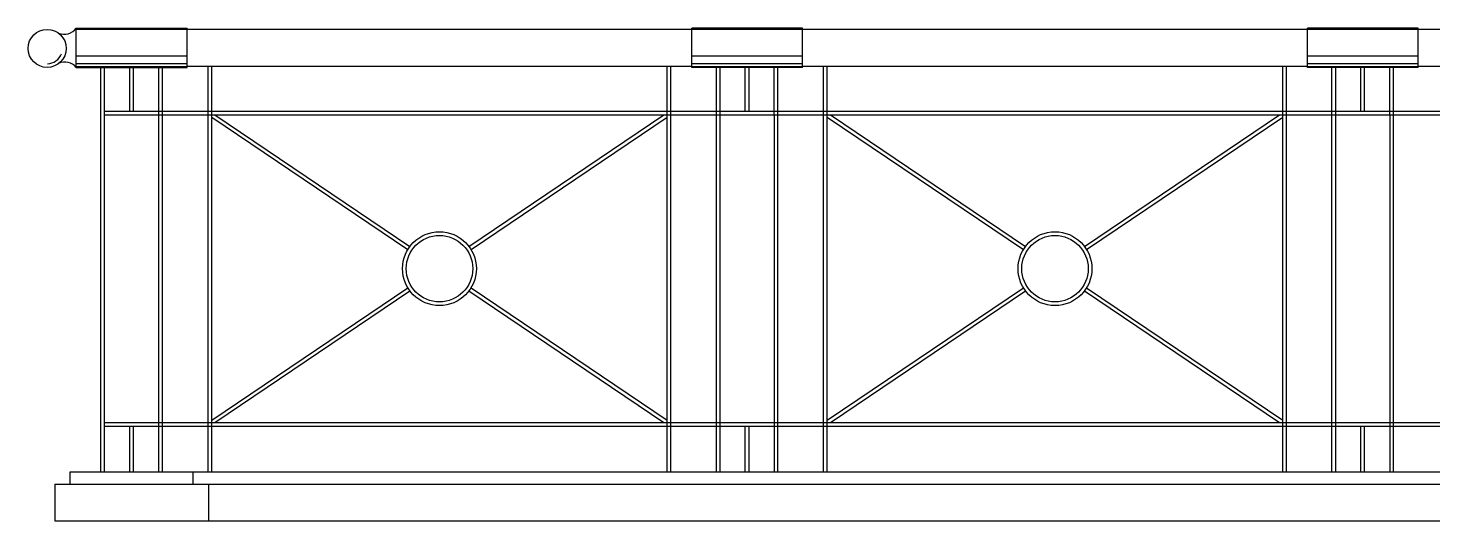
# Model space of a CAD drawing. Header units: millimetres. Extents: x 2621 to 26934, y 11979 to 27988.
# Drawn here: x 2782 to 4493, y 19878 to 20479 of the extents above; entities that cross this region are included whole.
import ezdxf

# ---------------------------------------------------------------- set-up
doc = ezdxf.new("R2010")
doc.units = ezdxf.units.MM

# ---------------------------------------------------------------- blocks, each defined once
blk = doc.blocks.new('A$C579C1FF5')
for p, q in [((58.7, 690.6), (193.7, 690.6)), ((58.7, 642.6), (58.7, 690.6)), ((58.7, 689.4), (193.7, 689.4)), ((193.7, 642.6), (193.7, 690.6)), ((193.7, 689.1), (808.7, 689.1)), ((943.7, 690.6), (808.7, 690.6)), ((808.7, 642.6), (808.7, 690.6)), ((808.7, 689.4), (943.7, 689.4)), ((943.7, 642.6), (943.7, 690.6)), ((943.7, 689.1), (1558.7, 689.1)), ((1693.7, 690.6), (1558.7, 690.6)), ((1558.7, 642.6), (1558.7, 690.6)), ((1558.7, 689.4), (1693.7, 689.4)), ((1693.7, 642.6), (1693.7, 690.6)), ((1693.7, 689.1), (2308.7, 689.1)), ((58.7, 656.7), (193.7, 656.7)), ((808.7, 656.7), (943.7, 656.7)), ((1558.7, 656.7), (1693.7, 656.7)), ((58.7, 647.2), (193.7, 647.2)), ((58.7, 643.7), (193.7, 643.7)), ((58.7, 642.6), (193.7, 642.6)), ((88.7, 149.8), (88.7, 642.6)), ((93.2, 584.8), (93.2, 642.6)), ((123.9, 589.3), (123.9, 642.6)), ((128.4, 589.3), (128.4, 642.6)), ((159.2, 584.8), (159.2, 642.6)), ((163.7, 149.8), (163.7, 642.6)), ((193.7, 644.1), (808.7, 644.1)), ((219.2, 149.8), (219.2, 644.1)), ((223.7, 149.8), (223.7, 644.1)), ((778.7, 149.8), (778.7, 644.1)), ((783.2, 149.8), (783.2, 644.1)), ((808.7, 647.2), (943.7, 647.2)), ((808.7, 643.7), (943.7, 643.7)), ((943.7, 642.6), (808.7, 642.6)), ((838.7, 149.8), (838.7, 642.6)), ((843.2, 584.8), (843.2, 642.6)), ((873.9, 589.3), (873.9, 642.6)), ((878.4, 589.3), (878.4, 642.6)), ((909.2, 584.8), (909.2, 642.6)), ((913.7, 149.8), (913.7, 642.6)), ((943.7, 644.1), (1558.7, 644.1)), ((969.2, 149.8), (969.2, 644.1)), ((973.7, 149.8), (973.7, 644.1)), ((1528.7, 149.8), (1528.7, 644.1)), ((1533.2, 149.8), (1533.2, 644.1)), ((1558.7, 647.2), (1693.7, 647.2)), ((1558.7, 643.7), (1693.7, 643.7)), ((1693.7, 642.6), (1558.7, 642.6)), ((1588.7, 149.8), (1588.7, 642.6)), ((1593.2, 584.8), (1593.2, 642.6)), ((1623.9, 589.3), (1623.9, 642.6)), ((1628.4, 589.3), (1628.4, 642.6)), ((1659.2, 584.8), (1659.2, 642.6)), ((1663.7, 149.8), (1663.7, 642.6)), ((1693.7, 644.1), (2308.7, 644.1)), ((93.2, 589.3), (3613, 589.3)), ((93.2, 584.8), (3613, 584.8)), ((93.2, 149.8), (93.2, 584.8)), ((159.2, 149.8), (159.2, 584.8)), ((223.7, 582.1), (462.7, 420.6)), ((227.7, 584.8), (465.2, 424.4)), ((537.2, 424.4), (774.7, 584.8)), ((539.7, 420.6), (778.7, 582.1)), ((843.2, 149.8), (843.2, 584.8)), ((909.5, 149.8), (909.5, 584.8)), ((973.7, 582.1), (1212.7, 420.6)), ((977.7, 584.8), (1215.2, 424.4)), ((1287.2, 424.4), (1524.7, 584.8)), ((1289.7, 420.6), (1528.7, 582.1)), ((1593.2, 149.8), (1593.2, 584.8)), ((1659.5, 149.8), (1659.5, 584.8)), ((223.7, 212.5), (462.7, 374)), ((227.7, 209.8), (465.2, 370.3)), ((537.2, 370.3), (774.7, 209.8)), ((539.7, 374), (778.7, 212.5)), ((973.7, 212.5), (1212.7, 374)), ((977.7, 209.8), (1215.2, 370.3)), ((1287.2, 370.3), (1524.7, 209.8)), ((1289.7, 374), (1528.7, 212.5)), ((93.2, 209.8), (3613, 209.8)), ((93.2, 205.3), (3613, 205.3)), ((123.9, 149.8), (123.9, 205.3)), ((128.4, 149.8), (128.4, 205.3)), ((873.9, 149.8), (873.9, 205.3)), ((878.4, 149.8), (878.4, 205.3)), ((1623.9, 149.8), (1623.9, 205.3)), ((1628.4, 149.8), (1628.4, 205.3)), ((51.2, 149.8), (3613, 149.8)), ((51.2, 134.8), (51.2, 149.8)), ((201.1, 134.8), (201.1, 149.8)), ((32.4, 134.8), (3613, 134.8)), ((32.4, 134.8), (32.4, 89.8)), ((219.9, 134.8), (219.9, 89.8)), ((32.4, 89.8), (3613, 89.8))]:
    blk.add_line(p, q)
for centre, radius in [((23.2, 665.8), 23.2), ((501.2, 397.3), 45), ((501.2, 397.3), 40.5), ((1251.2, 397.3), 45), ((1251.2, 397.3), 40.5)]:
    blk.add_circle(centre, radius)
for centre, radius, start, end in [((43.8, 701.5), 18.5, 248.9032, 323.5426), ((23, 665.9), 18.9, 271.6303, 339.244), ((44.9, 631.2), 17.9, 39.624, 115.4353)]:
    blk.add_arc(centre, radius, start, end)

msp = doc.modelspace()

# ---------------------------------------------------------------- block references
msp.add_blockref('A$C579C1FF5', (2781.8, 19788))

doc.saveas('drawing.dxf')
